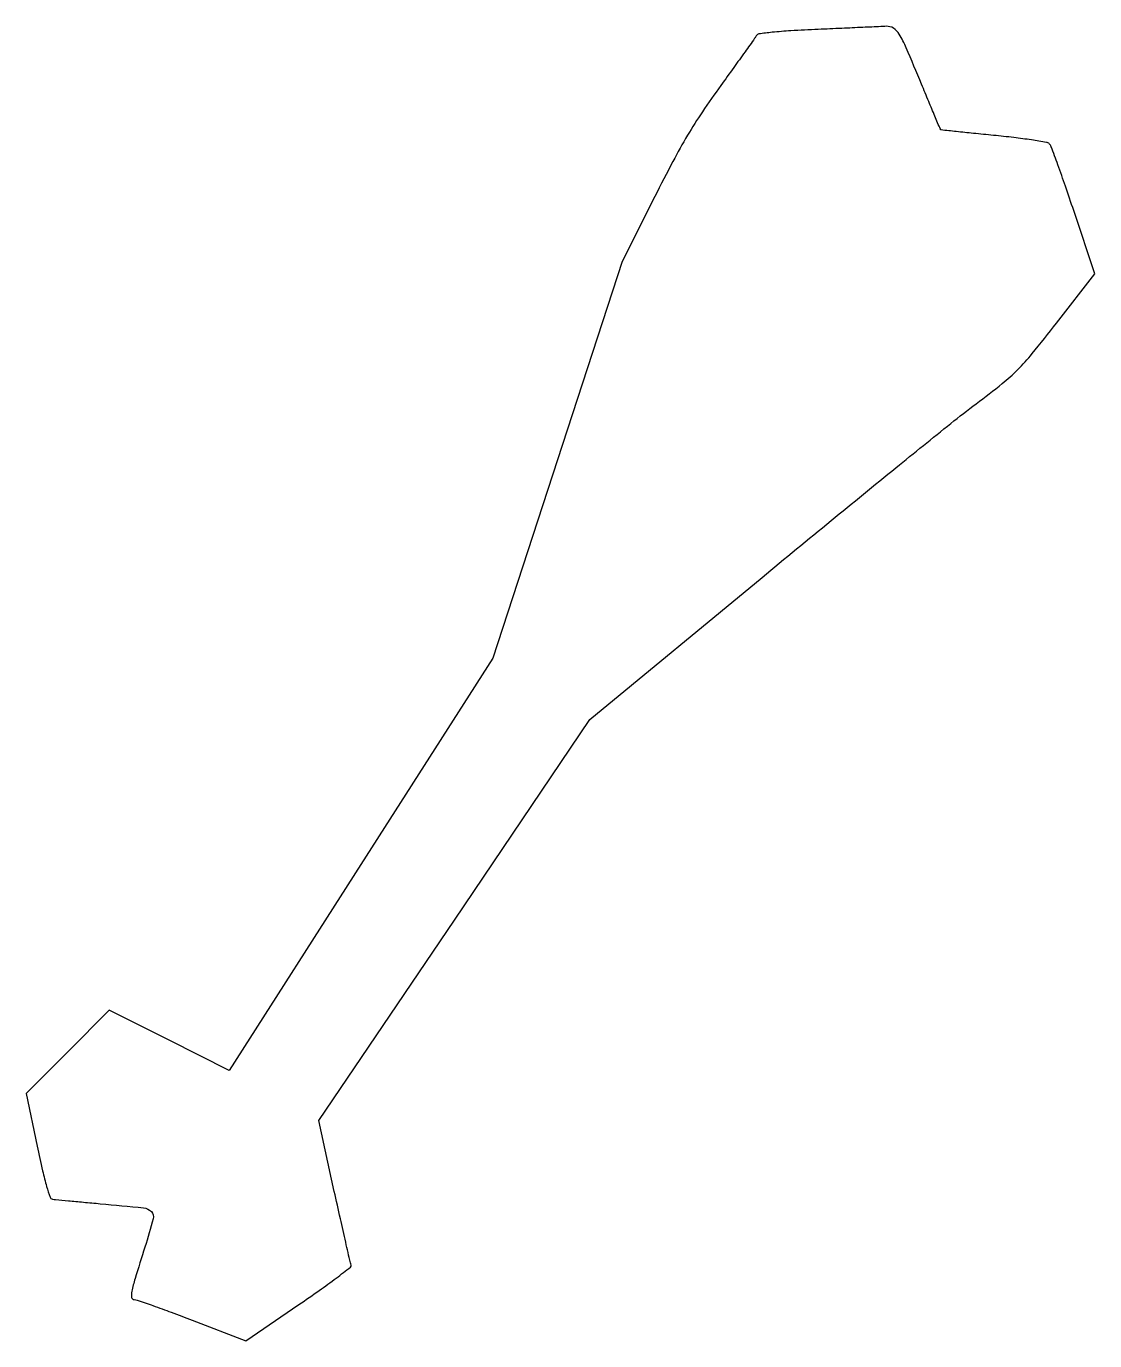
# Model space of a CAD drawing. Extents: x 0 to 357, y 0 to 439.
import ezdxf

# ---------------------------------------------------------------- set-up
doc = ezdxf.new("R2010")
doc.units = 0

msp = doc.modelspace()

# ---------------------------------------------------------------- linework, layer by layer
msp.add_lwpolyline([(264.516549, 437.806857, 0.003524), (255.398292, 437.33644, 0.010651), (249.198368, 436.840037, 0.007756), (244.754337, 436.319006, 0.235643), (243.852501, 435.708539, -0.02615), (243.301841, 434.840244, -0.000464), (240.096482, 430.335099, -0.001163), (236.343985, 425.097129, -0.000775), (232.021786, 419.113075, 0.008883), (225.86403, 410.289753, 0.01399), (220.929699, 402.481404, 0.012465), (216.060503, 393.789892, 0.005442), (210.015634, 382.031243), (199.159599, 360.336335), (177.533797, 294.172597), (155.907995, 228.00886), (111.923655, 159.219448), (67.939314, 90.430035), (47.94031, 100.505817), (27.941307, 110.5816), (14.120622, 96.663726), (0.299938, 82.745853), (3.950358, 65.21086, 0.004144), (5.741744, 56.949592, 0.014572), (7.092506, 51.680815, 0.014148), (8.212728, 48.164382, 0.282494), (9.050389, 47.482193, 0.009521), (10.088304, 47.363589, 0.000299), (14.333552, 46.962763, 0.000582), (19.33916, 46.499048, 0.000404), (25, 45.985891, -0.003546), (39.414678, 44.587799, -0.168653), (42.024968, 43.365479, -0.273133), (42.676367, 40.969293, -0.009843), (39.876259, 31.5, 0.002131), (36.585125, 20.9702, 0.024236), (35.506086, 16.748016, 0.087653), (35.451777, 14.72859, 0.371508), (36.297021, 14, -0.083941), (37.342596, 13.823222, -0.001588), (42.575621, 11.982975, -0.003821), (48.671566, 9.764885, -0.002543), (55.626477, 7.133533), (73.5, 0.267066), (91.27732, 12.341147, 0.004701), (98.065374, 17.045354, 0.007682), (103.719476, 21.174667, 0.002421), (108.480629, 24.801594, 0.328261), (108.669699, 25.457613, -0.032391), (108.425768, 26.27805, -0.000244), (106.867715, 33.124873, -0.000911), (105.100203, 40.975942, -0.000585), (103.075842, 50.095146), (97.866927, 73.690292), (143.118376, 140.613181), (188.369825, 207.536071), (245.789019, 254.977907, -0.00103), (268.800875, 273.911544, -0.001249), (290.457247, 291.565043, -0.001053), (308.750895, 306.337698, -0.008645), (317.219865, 312.909409, 0.007535), (325.93801, 319.64351, 0.028704), (331.057933, 324.226899, 0.025446), (335.908916, 329.621802, 0.005028), (344.002107, 339.807353), (356.772695, 356.215632), (349.7646, 377.357816, 0.003004), (346.997167, 385.541709, 0.004558), (344.483708, 392.619913, 0.001808), (342.254745, 398.652233, 0.107749), (341.628252, 399.624868, 0.155543), (340.653864, 400.126318, 0.003931), (335.690799, 400.921187, 0.008048), (329.787964, 401.722042, 0.005358), (323, 402.458266, -0.000815), (316.280688, 403.125335, -0.001343), (310.601974, 403.713855, -0.000101), (305.507361, 404.256711, -0.201661), (305.368423, 404.333398, -0.068075), (305.281944, 404.48014, -0.000044), (303.449328, 408.857311, -0.000545), (301.413102, 413.736935, -0.000333), (299.020101, 419.5, 0.002992), (293.893342, 431.663755, 0.035645), (291.553506, 436.200963, 0.111588), (289.605494, 438.211334, 0.159959), (287.226947, 438.848319, -0.002313), (285.367872, 438.753535, -0.000122), (279.430902, 438.479821, -0.000192), (272.370015, 438.158743, -0.00014)], format="xyb", close=True)

doc.saveas('drawing.dxf')
